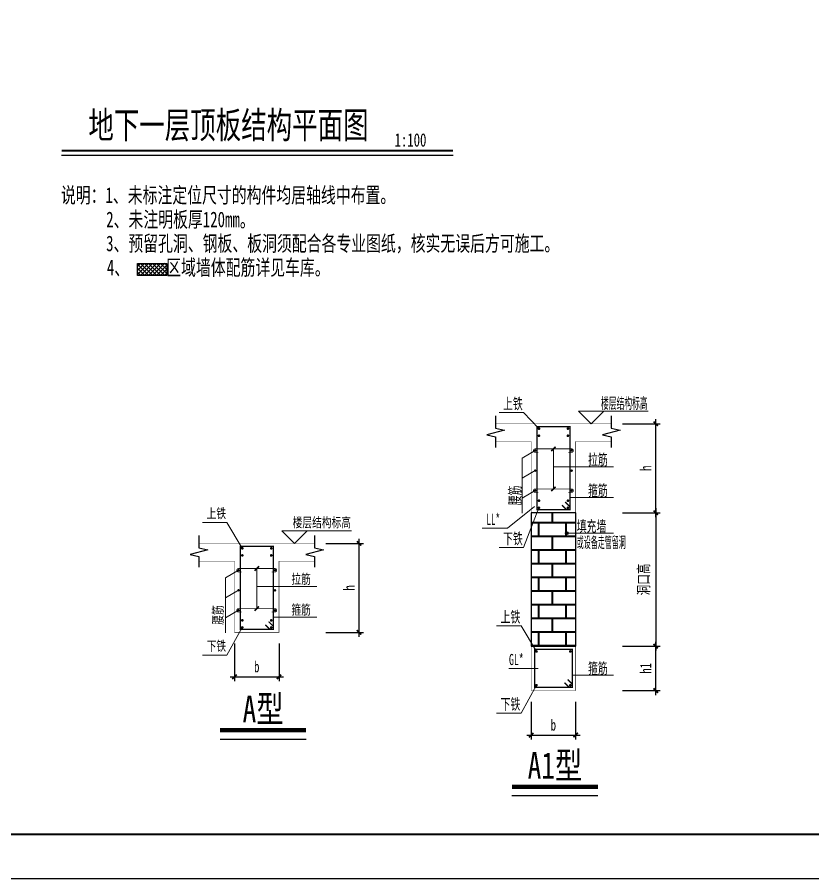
# Model space of a CAD drawing. Extents: x -3200781797 to -8106663, y 494714 to 1244925.
# Drawn here: x -8153632 to -8135740, y 494714 to 514086 of the extents above; entities that cross this region are included whole.
import ezdxf
from ezdxf.enums import TextEntityAlignment as Align
from ezdxf.xclip import XClip

# ---------------------------------------------------------------- set-up
doc = ezdxf.new("R2010")
doc.units = 0
doc.header["$LTSCALE"] = 1000
doc.header["$MEASUREMENT"] = 0
doc.header["$XCLIPFRAME"] = 0
doc.linetypes.add('DASH', pattern=[0.35, 0.25, -0.1])
doc.layers.get('Defpoints').update_dxf_attribs({"color": 30, "linetype": 'DASH'})
for name, color, linetype in [('3#4#5#模板$0$BORDER', 7, 'Continuous'), ('3#4#5#模板$0$S-SLAB-TEXT', 120, 'Continuous'), ('DIM', 3, 'Continuous'), ('HATCH', 254, 'Continuous'), ('NUM', 7, 'Continuous'), ('S-ANNO-TABS', 4, 'Continuous'), ('S-ANNO-TEXT', 7, 'Continuous'), ('S-ANNO-THIN', 3, 'Continuous'), ('S-DETL', 4, 'Continuous'), ('S-DETL-DIMS', 7, 'Continuous'), ('S-DETL-SBAR', 6, 'Continuous'), ('S-NUMS', 7, 'Continuous'), ('S-PC-FQ-WYQ', 4, 'Continuous'), ('S-WALL-COLU-HATC', 16, 'Continuous'), ('地库模板$0$HATCH', 254, 'Continuous'), ('地库模板$0$pt墙体$0$WALL', 7, 'Continuous'), ('地库模板$0$墙体$0$墙体$0$墙体$0$A-WALL-CONC', 40, 'Continuous')]:
    doc.layers.add(name, color=color, linetype=linetype)
for name, color, linetype, lineweight in [('S-DETL-TEXT', 7, 'Continuous', 0), ('地库模板$0$S-SLAB-LOWE-HATC', 193, 'Continuous', 18), ('地库模板$0$S-WALL-CCAD-PPW', 80, 'Continuous', 15)]:
    doc.layers.add(name, color=color, linetype=linetype, lineweight=lineweight)
doc.styles.add('-楷体_GB2312', font='', dxfattribs={"width": 0.7})
doc.styles.add('-楷体_GB2312-1.0', font='', dxfattribs={"width": 0.7})
doc.styles.add('TSSD_Dimension', font='', dxfattribs={"width": 0.7})
doc.styles.add('TSSD_Rein', font='tssdeng.shx', dxfattribs={"width": 0.7, "bigfont": 'hztxt.shx'})
doc.styles.add('宋体', font='', dxfattribs={"width": 0.8})
doc.styles.add('楷体', font='', dxfattribs={"width": 0.6})
doc.styles.get('-楷体_GB2312').set_extended_font_data('KaiTi_GB2312')
doc.styles.get('-楷体_GB2312-1.0').set_extended_font_data('KaiTi_GB2312')
doc.styles.get('TSSD_Dimension').set_extended_font_data('KaiTi_GB2312')
doc.styles.get('宋体').set_extended_font_data('SimSun')
doc.styles.get('楷体').set_extended_font_data('KaiTi_GB2312')
doc.dimstyles.new('TSSD_100_100', dxfattribs={"dimtxt": 250, "dimasz": 100, "dimexe": 100, "dimexo": 250, "dimgap": 100, "dimtad": 1, "dimdec": 0, "dimzin": 0, "dimdsep": 46, "dimtxsty": 'TSSD_Dimension', "dimblk": 'ARCHTICK', "dimcen": 0, "dimdle": 100, "dimclrt": 7, "dimadec": 0, "dimazin": 0, "dimtfac": 1, "dimtdec": 0, "dimtix": 1, "dimtmove": 2, "dimatfit": 3, "dimfxl": 1, "dimtolj": 1, "dimtzin": 0, "dimarcsym": 0})
doc.dimstyles.new('TSSD_20_100', dxfattribs={"dimtxt": 250, "dimasz": 100, "dimexe": 100, "dimexo": 250, "dimgap": 100, "dimtad": 1, "dimdec": 0, "dimlfac": 0.2, "dimzin": 0, "dimdsep": 46, "dimtxsty": '楷体', "dimblk": 'ARCHTICK', "dimcen": 0, "dimdle": 100, "dimclrt": 7, "dimadec": 0, "dimazin": 0, "dimtfac": 1, "dimtdec": 0, "dimtix": 1, "dimtmove": 2, "dimatfit": 3, "dimfxl": 1, "dimtolj": 1, "dimtzin": 0, "dimarcsym": 0})

# ---------------------------------------------------------------- blocks, each defined once
blk = doc.blocks.new('_ArchTick')
at = {"color": 0, "linetype": 'ByBlock', "const_width": 0.4}
blk.add_lwpolyline([(-0.5, -0.5), (0.5, 0.5)], dxfattribs=at)
blk = doc.blocks.new('*D1465')
at = {"layer": 'Defpoints', "color": 0, "transparency": 16777216}
for p in [(236242, 294432), (237242, 294432), (237242, 293432)]:
    blk.add_point(p, dxfattribs=at)
at = {"layer": 'S-DETL-TEXT', "color": 0, "lineweight": -2, "transparency": 16777216}
for p, q in [((236242, 294182), (236242, 293332)), ((237242, 294182), (237242, 293332)), ((236142, 293432), (237342, 293432))]:
    blk.add_line(p, q, dxfattribs=at)
at = {"layer": 'S-DETL-TEXT', "color": 0, "lineweight": -2, "transparency": 16777216, "xscale": 100, "yscale": 100, "zscale": 100, "rotation": 180}
blk.add_blockref('_ArchTick', (236242, 293432), dxfattribs=at)
at = {"layer": 'S-DETL-TEXT', "color": 0, "lineweight": -2, "transparency": 16777216, "xscale": 100, "yscale": 100, "zscale": 100}
blk.add_blockref('_ArchTick', (237242, 293432), dxfattribs=at)
at = {"layer": 'S-DETL-TEXT', "color": 7, "transparency": 16777216, "insert": (236742, 293657), "char_height": 250, "attachment_point": 5, "style": 'TSSD_Dimension'}
blk.add_mtext('\\A1;b', dxfattribs=at)
blk = doc.blocks.new('*D1466')
at = {"layer": 'Defpoints', "color": 0, "transparency": 16777216}
for p in [(238042, 297632), (239372, 297632), (238042, 294432)]:
    blk.add_point(p, dxfattribs=at)
at = {"layer": 'S-DETL-DIMS', "color": 0, "lineweight": -2, "transparency": 16777216}
for p, q in [((238292, 297632), (239472, 297632)), ((239372, 294332), (239372, 297732)), ((238292, 294432), (239472, 294432))]:
    blk.add_line(p, q, dxfattribs=at)
at = {"layer": 'S-DETL-DIMS', "color": 0, "lineweight": -2, "transparency": 16777216, "xscale": 100, "yscale": 100, "zscale": 100}
for p, rotation in [((239372, 297632), 90), ((239372, 294432), 270)]:
    blk.add_blockref('_ArchTick', p, dxfattribs=dict(at, rotation=rotation))
at = {"layer": 'S-DETL-DIMS', "color": 7, "transparency": 16777216, "insert": (239147, 296032), "char_height": 250, "attachment_point": 5, "rotation": 90, "style": 'TSSD_Dimension'}
blk.add_mtext('\\A1;h', dxfattribs=at)
blk = doc.blocks.new('*D1467')
at = {"layer": 'Defpoints', "color": 0, "transparency": 16777216}
for p in [(231111, 294432), (232111, 294432), (232111, 293432)]:
    blk.add_point(p, dxfattribs=at)
at = {"layer": 'S-DETL-DIMS', "color": 0, "lineweight": -2, "transparency": 16777216}
for p, q in [((231111, 294182), (231111, 293332)), ((232111, 294182), (232111, 293332)), ((231011, 293432), (232211, 293432))]:
    blk.add_line(p, q, dxfattribs=at)
at = {"layer": 'S-DETL-DIMS', "color": 0, "lineweight": -2, "transparency": 16777216, "xscale": 100, "yscale": 100, "zscale": 100, "rotation": 180}
blk.add_blockref('_ArchTick', (231111, 293432), dxfattribs=at)
at = {"layer": 'S-DETL-DIMS', "color": 0, "lineweight": -2, "transparency": 16777216, "xscale": 100, "yscale": 100, "zscale": 100}
blk.add_blockref('_ArchTick', (232111, 293432), dxfattribs=at)
at = {"layer": 'S-DETL-DIMS', "color": 7, "transparency": 16777216, "insert": (231611, 293657), "char_height": 250, "attachment_point": 5, "style": 'TSSD_Dimension'}
blk.add_mtext('\\A1;b', dxfattribs=at)
blk = doc.blocks.new('*D1461')
at = {"layer": 'Defpoints', "color": 0, "transparency": 16777216}
for p in [(232912, 296432), (233912, 296432), (232912, 294432)]:
    blk.add_point(p, dxfattribs=at)
at = {"layer": 'S-DETL-DIMS', "color": 0, "lineweight": -2, "transparency": 16777216}
for p, q in [((233162, 296432), (234012, 296432)), ((233912, 294332), (233912, 296532)), ((233162, 294432), (234012, 294432))]:
    blk.add_line(p, q, dxfattribs=at)
at = {"layer": 'S-DETL-DIMS', "color": 0, "lineweight": -2, "transparency": 16777216, "xscale": 100, "yscale": 100, "zscale": 100}
for p, rotation in [((233912, 296432), 90), ((233912, 294432), 270)]:
    blk.add_blockref('_ArchTick', p, dxfattribs=dict(at, rotation=rotation))
at = {"layer": 'S-DETL-DIMS', "color": 7, "transparency": 16777216, "insert": (233687, 295432), "char_height": 250, "attachment_point": 5, "rotation": 90, "style": 'TSSD_Dimension'}
blk.add_mtext('\\A1;h', dxfattribs=at)
blk = doc.blocks.new('*D1462')
at = {"layer": 'Defpoints', "color": 0, "transparency": 16777216}
for p in [(241569, 294432), (242569, 294432), (242569, 293432)]:
    blk.add_point(p, dxfattribs=at)
at = {"layer": 'S-DETL-DIMS', "color": 0, "lineweight": -2, "transparency": 16777216}
for p, q in [((241569, 294182), (241569, 293332)), ((242569, 294182), (242569, 293332)), ((241469, 293432), (242669, 293432))]:
    blk.add_line(p, q, dxfattribs=at)
at = {"layer": 'S-DETL-DIMS', "color": 0, "lineweight": -2, "transparency": 16777216, "xscale": 100, "yscale": 100, "zscale": 100, "rotation": 180}
blk.add_blockref('_ArchTick', (241569, 293432), dxfattribs=at)
at = {"layer": 'S-DETL-DIMS', "color": 0, "lineweight": -2, "transparency": 16777216, "xscale": 100, "yscale": 100, "zscale": 100}
blk.add_blockref('_ArchTick', (242569, 293432), dxfattribs=at)
at = {"layer": 'S-DETL-DIMS', "color": 7, "transparency": 16777216, "insert": (242069, 293657), "char_height": 250, "attachment_point": 5, "style": 'TSSD_Dimension'}
blk.add_mtext('\\A1;b', dxfattribs=at)
blk = doc.blocks.new('*D1463')
at = {"layer": 'Defpoints', "color": 0, "transparency": 16777216}
for p in [(243370, 296432), (244370, 296432), (243370, 294432)]:
    blk.add_point(p, dxfattribs=at)
at = {"layer": 'S-DETL-DIMS', "color": 0, "lineweight": -2, "transparency": 16777216}
for p, q in [((243620, 296432), (244470, 296432)), ((244370, 294332), (244370, 296532)), ((243620, 294432), (244470, 294432))]:
    blk.add_line(p, q, dxfattribs=at)
at = {"layer": 'S-DETL-DIMS', "color": 0, "lineweight": -2, "transparency": 16777216, "xscale": 100, "yscale": 100, "zscale": 100}
for p, rotation in [((244370, 296432), 90), ((244370, 294432), 270)]:
    blk.add_blockref('_ArchTick', p, dxfattribs=dict(at, rotation=rotation))
at = {"layer": 'S-DETL-DIMS', "color": 7, "transparency": 16777216, "insert": (244145, 295432), "char_height": 250, "attachment_point": 5, "rotation": 90, "style": 'TSSD_Dimension'}
blk.add_mtext('\\A1;h', dxfattribs=at)
blk = doc.blocks.new('*D1464')
at = {"layer": 'Defpoints', "color": 0, "transparency": 16777216}
for p in [(242569, 298832), (244370, 298832), (243370, 296432)]:
    blk.add_point(p, dxfattribs=at)
at = {"layer": 'DIM', "color": 0, "lineweight": -2, "transparency": 16777216}
for p, q in [((244370, 296332), (244370, 298932)), ((242819, 298832), (244470, 298832)), ((243620, 296432), (244470, 296432))]:
    blk.add_line(p, q, dxfattribs=at)
at = {"layer": 'DIM', "color": 0, "lineweight": -2, "transparency": 16777216, "xscale": 100, "yscale": 100, "zscale": 100}
for p, rotation in [((244370, 298832), 90), ((244370, 296432), 270)]:
    blk.add_blockref('_ArchTick', p, dxfattribs=dict(at, rotation=rotation))
at = {"layer": 'DIM', "color": 7, "transparency": 16777216, "insert": (244102, 297632), "char_height": 250, "attachment_point": 5, "rotation": 90, "style": 'TSSD_Dimension'}
blk.add_mtext('\\A1;建筑窗台', dxfattribs=at)
blk = doc.blocks.new('A$C60D2427A')
at = {"layer": 'S-ANNO-THIN'}
h = blk.add_hatch(color=256, dxfattribs=at)
edge = h.paths.add_edge_path()
edge.add_arc((0, 0), 30, 0, 360)
blk.add_circle((0, 0), 30, dxfattribs=at)
blk = doc.blocks.new('*D663')
at = {"layer": 'Defpoints', "color": 0, "transparency": 16777216}
for p in [(-8298468, 476221), (-8298468, 473221), (-8297468, 473221)]:
    blk.add_point(p, dxfattribs=at)
at = {"layer": 'S-DETL-DIMS', "color": 0, "lineweight": -2, "transparency": 16777216}
for p, q in [((-8298218, 476221), (-8297368, 476221)), ((-8297468, 476321), (-8297468, 473121)), ((-8298218, 473221), (-8297368, 473221))]:
    blk.add_line(p, q, dxfattribs=at)
at = {"layer": 'S-DETL-DIMS', "color": 0, "lineweight": -2, "transparency": 16777216, "xscale": 100, "yscale": 100, "zscale": 100}
for p, rotation in [((-8297468, 476221), 90), ((-8297468, 473221), 270)]:
    blk.add_blockref('_ArchTick', p, dxfattribs=dict(at, rotation=rotation))
at = {"layer": 'S-DETL-DIMS', "color": 7, "transparency": 16777216, "insert": (-8297728, 474721), "char_height": 250, "attachment_point": 5, "rotation": 90, "style": 'TSSD_Dimension'}
blk.add_mtext('\\A1;洞口高', dxfattribs=at)
blk = doc.blocks.new('*D660')
at = {"layer": 'Defpoints', "color": 0, "transparency": 16777216}
for p in [(-8298468, 478222), (-8297468, 478222), (-8298468, 476221)]:
    blk.add_point(p, dxfattribs=at)
at = {"layer": 'S-DETL-DIMS', "color": 0, "lineweight": -2, "transparency": 16777216}
for p, q in [((-8297468, 476121), (-8297468, 478322)), ((-8298218, 478222), (-8297368, 478222)), ((-8298218, 476221), (-8297368, 476221))]:
    blk.add_line(p, q, dxfattribs=at)
at = {"layer": 'S-DETL-DIMS', "color": 0, "lineweight": -2, "transparency": 16777216, "xscale": 100, "yscale": 100, "zscale": 100}
for p, rotation in [((-8297468, 478222), 90), ((-8297468, 476221), 270)]:
    blk.add_blockref('_ArchTick', p, dxfattribs=dict(at, rotation=rotation))
at = {"layer": 'S-DETL-DIMS', "color": 7, "transparency": 16777216, "insert": (-8297693, 477221), "char_height": 250, "attachment_point": 5, "rotation": 90, "style": 'TSSD_Dimension'}
blk.add_mtext('\\A1;h', dxfattribs=at)
blk = doc.blocks.new('*D661')
at = {"layer": 'Defpoints', "color": 0, "transparency": 16777216}
for p in [(-8300269, 472221), (-8299269, 472221), (-8299269, 471221)]:
    blk.add_point(p, dxfattribs=at)
at = {"layer": 'S-DETL-DIMS', "color": 0, "lineweight": -2, "transparency": 16777216}
for p, q in [((-8300269, 471971), (-8300269, 471121)), ((-8299269, 471971), (-8299269, 471121)), ((-8300369, 471221), (-8299169, 471221))]:
    blk.add_line(p, q, dxfattribs=at)
at = {"layer": 'S-DETL-DIMS', "color": 0, "lineweight": -2, "transparency": 16777216, "xscale": 100, "yscale": 100, "zscale": 100, "rotation": 180}
blk.add_blockref('_ArchTick', (-8300269, 471221), dxfattribs=at)
at = {"layer": 'S-DETL-DIMS', "color": 0, "lineweight": -2, "transparency": 16777216, "xscale": 100, "yscale": 100, "zscale": 100}
blk.add_blockref('_ArchTick', (-8299269, 471221), dxfattribs=at)
at = {"layer": 'S-DETL-DIMS', "color": 7, "transparency": 16777216, "insert": (-8299769, 471446), "char_height": 250, "attachment_point": 5, "style": 'TSSD_Dimension'}
blk.add_mtext('\\A1;b', dxfattribs=at)
blk = doc.blocks.new('*D662')
at = {"layer": 'Defpoints', "color": 0, "transparency": 16777216}
for p in [(-8298468, 473221), (-8297468, 473221), (-8298468, 472221)]:
    blk.add_point(p, dxfattribs=at)
at = {"layer": 'S-DETL-DIMS', "color": 0, "lineweight": -2, "transparency": 16777216}
for p, q in [((-8297468, 472121), (-8297468, 473321)), ((-8298218, 473221), (-8297368, 473221)), ((-8298218, 472221), (-8297368, 472221))]:
    blk.add_line(p, q, dxfattribs=at)
at = {"layer": 'S-DETL-DIMS', "color": 0, "lineweight": -2, "transparency": 16777216, "xscale": 100, "yscale": 100, "zscale": 100}
for p, rotation in [((-8297468, 473221), 90), ((-8297468, 472221), 270)]:
    blk.add_blockref('_ArchTick', p, dxfattribs=dict(at, rotation=rotation))
at = {"layer": 'S-DETL-DIMS', "color": 7, "transparency": 16777216, "insert": (-8297693, 472721), "char_height": 250, "attachment_point": 5, "rotation": 90, "style": 'TSSD_Dimension'}
blk.add_mtext('\\A1;h1', dxfattribs=at)
blk = doc.blocks.new('地库模板$0$B1墙')
at = {"layer": '地库模板$0$S-SLAB-LOWE-HATC'}
h = blk.add_hatch(dxfattribs=at)
h.set_pattern_fill('HEX', color=256, scale=150)
h.set_pattern_definition([(0, (4200.1, -94190.1), (0, 824.889), [476.25, -952.5]), (120, (4200.1, -94190.1), (-714.375, -412.4445), [476.25, -952.5]), (60, (4676.3, -94190.1), (-714.375, 412.4445), [476.25, -952.5])])
h.paths.add_polyline_path([(83900, -73090), (83900, -60590), (76700, -60590), (76700, -57940), (69050, -57940), (69050, -60590), (62250, -60590), (62250, -62540), (60050, -62540), (60050, -67090), (59250, -67090), (59250, -68790), (57451, -68790), (57450, -70791), (46250, -70791), (46250, -67691), (43600, -67691), (43600, -70791), (28300, -70791), (28300, -67691), (25650, -67691), (25650, -70790), (14950, -70790), (14950, -64040), (12951, -64040), (12951, -62190), (11300, -62190), (11300, -60390), (6300, -60390), (6300, -63490), (4200, -63490), (4200, -94190), (30500, -94190), (30500, -87190), (58400, -87189), (58400, -85990), (61200, -85990), (61200, -82790), (70400, -82790), (70400, -82190), (73800, -82190), (73800, -82790), (82300, -82790), (82300, -96450), (107150, -96450), (107150, -89500), (149100, -89500), (149100, -74390), (147500, -74390), (147500, -72590), (147250, -72590), (147250, -70790), (136500, -70790), (136500, -69290), (133850, -69290), (133850, -70790), (126000, -70790), (126000, -73090), (118150, -73090), (118150, -69990), (115500, -69990), (115500, -73090), (97250, -73090), (97250, -69990), (94600, -69990), (94600, -73090)])
at = {"layer": '地库模板$0$S-WALL-CCAD-PPW'}
h = blk.add_hatch(dxfattribs=at)
h.set_pattern_fill('ANSI37', color=256, scale=50, style=0)
h.set_pattern_definition([(45, (-525585599.63, -299565550.96), (-112.253201513, 112.253201513), []), (135, (-525585599.63, -299565550.96), (-112.253201513, -112.253201513), [])])
h.paths.add_polyline_path([(30500, -87190), (30500, -94190), (4200, -94190), (4200, -63490), (3900, -63490), (3900, -94490), (30800, -94490), (30800, -87490), (58400, -87490), (58400, -87190)])
at = {"layer": '地库模板$0$S-SLAB-LOWE-HATC', "const_width": 0.5}
blk.add_lwpolyline([(58400, -87189), (30500, -87190), (30500, -94190), (4200, -94190), (4200, -63490), (6300, -63490), (6300, -60390), (11300, -60390), (11300, -62190), (12951, -62190), (12951, -64040), (14950, -64040), (14950, -70790), (25650, -70790), (25650, -67691), (28300, -67691), (28300, -70791), (43600, -70791), (43600, -67691), (46250, -67691), (46250, -70791), (57450, -70791)], dxfattribs=at)
at = {"layer": '地库模板$0$S-WALL-CCAD-PPW', "const_width": 0.25}
blk.add_lwpolyline([(4200, -63490), (3900, -63490), (3900, -94490), (30800, -94490), (30800, -87490), (58400, -87490), (58400, -87190), (30500, -87190), (30500, -94190), (4200, -94190)], close=True, dxfattribs=at)
blk = doc.blocks.new('地库模板')
at = {"layer": '地库模板$0$HATCH'}
h = blk.add_hatch(dxfattribs=at)
h.set_pattern_fill('METAL', color=256, scale=500, style=0)
h.set_pattern_definition([(45, (0, 0), (-1414.2135624, 1414.2135624), [])])
h.paths.add_polyline_path([(525942550, 299507560), (525942550, 299505261), (525942250, 299505261), (525942250, 299495060), (525932150, 299495060), (525932150, 299498160), (525928900, 299498160), (525928900, 299495060), (525914200, 299495060), (525914200, 299495060), (525914200, 299498160), (525910950, 299498160), (525910950, 299495060), (525910950, 299495060), (525900850, 299495060), (525900850, 299505461), (525900550, 299505461), (525900550, 299469960), (525946800, 299469960), (525946800, 299472910), (525944000, 299472910), (525944000, 299478061), (525944300, 299478061), (525944300, 299479261), (525947100, 299479261), (525947100, 299482461), (525956400, 299482461), (525956400, 299482861), (525959000, 299482861), (525959000, 299482461), (525967600, 299482461), (525967600, 299469960), (526035000, 299469960), (526035000, 299507261), (526032801, 299507246), (526032801, 299495045), (526022400, 299495060), (526022400, 299496561), (526019150, 299496561), (526019150, 299495060), (526011300, 299495060), (526011300, 299492811), (526004050, 299492811), (526004050, 299495861), (526000800, 299495861), (526000800, 299492761), (525983150, 299492761), (525983150, 299495861), (525979900, 299495861), (525979900, 299492761), (525969800, 299492761), (525969800, 299505261), (525978150, 299505262), (525978150, 299510211), (525981250, 299510211), (525981250, 299505261), (525999050, 299505261), (525999050, 299510211), (526002150, 299510211), (526002150, 299505261), (526012400, 299505261), (526012400, 299507561), (526021100, 299507561), (526021100, 299510450), (526021100, 299510656), (526021100, 299510660), (526021100, 299511211), (526022650, 299511211), (526024150, 299511211), (526024150, 299507801), (526024150, 299507801), (526024150, 299507562), (526035000, 299507461), (526032800, 299558251), (526012200, 299558251), (526012200, 299560451), (525961900, 299560451), (525961900, 299574951), (525946350, 299574951), (525946350, 299560451), (525900550, 299560451), (525900550, 299507560), (525909100, 299507561), (525909100, 299510610), (525912950, 299510610), (525912950, 299507560), (525930150, 299507560), (525930150, 299510610), (525933950, 299510610), (525933950, 299507560)])
at = {"layer": '地库模板$0$pt墙体$0$WALL', "const_width": 0.25}
blk.add_lwpolyline([(525900550, 299560451), (525900550, 299469960), (525946800, 299469960), (525967600, 299469960), (526035000, 299469960), (526035000, 299558806), (526032800, 299572451)], dxfattribs=at)
at = {"layer": '地库模板$0$墙体$0$墙体$0$墙体$0$A-WALL-CONC'}
blk.add_blockref('地库模板$0$B1墙', (525885600, 299565551), dxfattribs=at)
blk = doc.blocks.new('剪力墙连梁类型')
h = blk.add_hatch()
h.set_pattern_fill('钢筋混凝土', color=256, scale=100, style=0)
h.set_pattern_definition([(45, (-14862.74, 1e-09), (-176.7767, 176.7767), []), (50, (-14862.74, 1e-09), (717.2602, -62.7521), [75, -825]), (355, (-14862.74, 1e-09), (-138.7513, 752.1921), [60, -660]), (100.4514, (-14803, -5.2), (578.5094, 689.4395), [63.7402, -701.1421]), (46.1842, (-14862.7, 200), (1067.241, -165.519), [112.5, -1237.5]), (96.6356, (-14773.8, 186.2), (934.6627, 974.118), [95.6103, -1051.713]), (351.1842, (-14862.7, 200), (934.662, 974.1186), [90, -990]), (21, (-14762.74, 150), (596.90705, -402.6189), [75, -825]), (326, (-14762.74, 150), (243.3153, 725.15), [60, -660]), (71.4514, (-14713, 116.45), (840.2226, 322.5305), [63.7402, -701.1421]), (37.5, (-14862.74, 1e-09), (12.15986, 332.89385), [0, -652, 0, -670, 0, -662.5]), (7.5, (-14862.74, 1e-09), (263.06954, 394.4117), [0, -382, 0, -637, 0, -252.5]), (327.5, (-15085.74, 1e-09), (533.82244, -22.55487), [0, -250, 0, -780, 0, -1035]), (317.5, (-15185.74, 1e-09), (583.18617, 100.105), [0, -325, 0, -518, 0, -735])])
h.paths.add_polyline_path([(241568.9, 296431.9), (242569.2, 296431.9), (242569.2, 298831.6), (241568.9, 298831.6)])
at = {"layer": 'S-ANNO-TEXT', "linetype": 'Continuous', "const_width": 100}
for points in [[(230786.9, 292231.1), (232718.3, 292231.1)], [(235925.8, 292231.1), (237912.3, 292231.1)], [(241304.7, 292231.1), (243236, 292231.1)]]:
    blk.add_lwpolyline(points, dxfattribs=at)
at = {"layer": 'S-ANNO-TEXT', "linetype": 'Continuous'}
for points in [[(230786.9, 292031.1), (232718.3, 292031.1)], [(235925.8, 292031.1), (237912.3, 292031.1)], [(241304.7, 292031.1), (243236, 292031.1)]]:
    blk.add_lwpolyline(points, dxfattribs=at)
at = {"layer": 'S-DETL', "color": 30, "const_width": 10}
for points in [[(242569.2, 296431.9), (242569.2, 298831.6), (241568.9, 298831.6), (241568.9, 296431.9)], [(238042.2, 296431.9), (237241.9, 296431.9), (237241.9, 297631.8), (236241.6, 297631.8), (236241.6, 296431.9), (235441.3, 296431.9)], [(232911.5, 296431.9), (230310.5, 296431.9), (230310.5, 296431.9), (230310.5, 296431.9)], [(241568.9, 296431.9), (240768.5, 296431.9), (240768.5, 296431.9), (240768.5, 296431.9)], [(243369.5, 296431.9), (242569.2, 296431.9)], [(232911.5, 296031.9), (232111.2, 296031.9), (232111.2, 294431.6), (231110.9, 294431.6), (231110.9, 296031.9), (231110.9, 296031.9), (231110.9, 296031.9), (231110.9, 296031.9), (230310.5, 296031.9)], [(235441.3, 296031.9), (236241.6, 296031.9), (236241.6, 294431.6), (237241.9, 294431.6), (237241.9, 296031.9), (238042.2, 296031.9)], [(243369.5, 296031.9), (242569.2, 296031.9), (242569.2, 294431.6), (241568.9, 294431.6), (241568.9, 296031.9), (241568.9, 296031.9), (241568.9, 296031.9), (241568.9, 296031.9), (240768.5, 296031.9)]]:
    blk.add_lwpolyline(points, dxfattribs=at)
at = {"layer": 'S-DETL', "linetype": 'DASH', "ltscale": 0.5}
for points in [[(241568.9, 296431.9), (242569.2, 296431.9), (242569.2, 298831.6), (241568.9, 298831.6)], [(242569.2, 294431.6), (241568.9, 294431.6), (241568.9, 296431.9), (242569.2, 296431.9)]]:
    blk.add_lwpolyline(points, close=True, dxfattribs=at)
at = {"layer": 'S-DETL'}
for points in [[(230310.5, 296611), (230310.5, 296336), (230510.5, 296286), (230110.5, 296186), (230310.5, 296136), (230310.5, 295895.4)], [(232911.5, 296611), (232911.5, 296336), (233111.5, 296286), (232711.5, 296186), (232911.5, 296136), (232911.5, 295895.4)], [(235441.3, 296611), (235441.3, 296336), (235641.3, 296286), (235241.3, 296186), (235441.3, 296136), (235441.3, 295895.4)], [(238042.2, 296611), (238042.2, 296336), (238242.2, 296286), (237842.2, 296186), (238042.2, 296136), (238042.2, 295895.4)], [(240768.5, 296611), (240768.5, 296336), (240968.5, 296286), (240568.5, 296186), (240768.5, 296136), (240768.5, 295895.4)], [(243369.5, 296611), (243369.5, 296336), (243569.5, 296286), (243169.5, 296186), (243369.5, 296136), (243369.5, 295895.4)]]:
    blk.add_lwpolyline(points, dxfattribs=at)
at = {"layer": 'S-DETL-SBAR'}
blk.add_lwpolyline([(241791.5, 295658.9, 30, 30, 0), (241698.9, 295566.3, 30, 30, 0), (241698.9, 298766.6, 30, 30, 0), (242439.2, 298766.6, 30, 30, 0), (242439.2, 295566.3, 30, 30, 0), (242346.6, 295658.9, 0, 0, 0)], format="xyseb", dxfattribs=at)
at = {"layer": 'S-DETL-SBAR', "const_width": 30}
for points in [[(241728.3, 298721.6, -1), (241758.3, 298721.6, -1)], [(242379.2, 298721.6, 1), (242409.2, 298721.6, 1)], [(241728.3, 297971.6, -1), (241758.3, 297971.6, -1)], [(242379.2, 297971.6, 1), (242409.2, 297971.6, 1)], [(236401, 297521.8, -1), (236431, 297521.8, -1)], [(236401, 297361.8, -1), (236431, 297361.8, -1)], [(237051.9, 297521.8, 1), (237081.9, 297521.8, 1)], [(237051.9, 297361.8, 1), (237081.9, 297361.8, 1)], [(241728.3, 297371.6, -1), (241758.3, 297371.6, -1)], [(242379.2, 297371.6, 1), (242409.2, 297371.6, 1)], [(236319, 296927.9, 1), (236344, 296927.9, 1)], [(237164.5, 296927.9, -1), (237139.5, 296927.9, -1)], [(236319, 296427.9, 1), (236344, 296427.9, 1)], [(237164.5, 296427.9, -1), (237139.5, 296427.9, -1)], [(231270.3, 296321.9, -1), (231300.3, 296321.9, -1)], [(231921.2, 296321.9, 1), (231951.2, 296321.9, 1)], [(241728.3, 296321.9, -1), (241758.3, 296321.9, -1)], [(242379.2, 296321.9, 1), (242409.2, 296321.9, 1)], [(231270.3, 296161.9, -1), (231300.3, 296161.9, -1)], [(231921.2, 296161.9, 1), (231951.2, 296161.9, 1)], [(241728.3, 296161.9, -1), (241758.3, 296161.9, -1)], [(242379.2, 296161.9, 1), (242409.2, 296161.9, 1)], [(231188.3, 295827.9, 1), (231213.3, 295827.9, 1)], [(232033.8, 295827.9, -1), (232008.8, 295827.9, -1)], [(236319, 295927.9, 1), (236344, 295927.9, 1)], [(237164.5, 295927.9, -1), (237139.5, 295927.9, -1)], [(241646.3, 295827.9, 1), (241671.3, 295827.9, 1)], [(242491.8, 295827.9, -1), (242466.8, 295827.9, -1)], [(236319, 295427.9, 1), (236344, 295427.9, 1)], [(237164.5, 295427.9, -1), (237139.5, 295427.9, -1)], [(231188.3, 295377.9, 1), (231213.3, 295377.9, 1)], [(232033.8, 295377.9, -1), (232008.8, 295377.9, -1)], [(241646.3, 295377.9, 1), (241671.3, 295377.9, 1)], [(242491.8, 295377.9, -1), (242466.8, 295377.9, -1)], [(231188.3, 294927.9, 1), (231213.3, 294927.9, 1)], [(232033.8, 294927.9, -1), (232008.8, 294927.9, -1)], [(236319, 294927.9, 1), (236344, 294927.9, 1)], [(237164.5, 294927.9, -1), (237139.5, 294927.9, -1)], [(241646.3, 294927.9, 1), (241671.3, 294927.9, 1)], [(242491.8, 294927.9, -1), (242466.8, 294927.9, -1)], [(231270.3, 294701.6, 1), (231300.3, 294701.6, 1)], [(231921.2, 294701.6, -1), (231951.2, 294701.6, -1)], [(236401, 294701.6, 1), (236431, 294701.6, 1)], [(237051.9, 294701.6, -1), (237081.9, 294701.6, -1)], [(241728.3, 294701.6, 1), (241758.3, 294701.6, 1)], [(242379.2, 294701.6, -1), (242409.2, 294701.6, -1)], [(231270.3, 294541.6, 1), (231300.3, 294541.6, 1)], [(231921.2, 294541.6, -1), (231951.2, 294541.6, -1)], [(236401, 294541.6, 1), (236431, 294541.6, 1)], [(237051.9, 294541.6, -1), (237081.9, 294541.6, -1)], [(241728.3, 294541.6, 1), (241758.3, 294541.6, 1)], [(242379.2, 294541.6, -1), (242409.2, 294541.6, -1)]]:
    blk.add_lwpolyline(points, format="xyb", close=True, dxfattribs=at)
for points in [[(236936.1, 297463), (237040.1, 297566.8), (237111.9, 297566.8), (237111.9, 294496.6), (236371.6, 294496.6), (236371.6, 297566.8), (237111.9, 297566.8), (237111.9, 297495), (237008, 297391)], [(231805.4, 294600.5), (231909.4, 294496.6), (231981.2, 294496.6), (231981.2, 296366.9), (231240.9, 296366.9), (231240.9, 294496.6), (231981.2, 294496.6), (231981.2, 294568.5), (231877.3, 294672.4)], [(242263.4, 294600.5), (242367.3, 294496.6), (242439.2, 294496.6), (242439.2, 296366.9), (241698.9, 296366.9), (241698.9, 294496.6), (242439.2, 294496.6), (242439.2, 294568.5), (242335.3, 294672.4)]]:
    blk.add_lwpolyline(points, dxfattribs=at)
at = {"layer": 'S-DETL-SBAR', "const_width": 18}
for points in [[(237080, 296888.9), (237152, 296888.9, 1), (237152, 296966.9), (236331.5, 296966.9, 1), (236331.5, 296888.9), (236403.5, 296888.9)], [(231949.3, 295788.9), (232021.3, 295788.9, 1), (232021.3, 295866.9), (231200.8, 295866.9, 1), (231200.8, 295788.9), (231272.8, 295788.9)], [(237080, 295888.9), (237152, 295888.9, 1), (237152, 295966.9), (236331.5, 295966.9, 1), (236331.5, 295888.9), (236403.5, 295888.9)], [(242407.3, 295788.9), (242479.3, 295788.9, 1), (242479.3, 295866.9), (241658.8, 295866.9, 1), (241658.8, 295788.9), (241730.8, 295788.9)], [(231949.3, 294888.9), (232021.3, 294888.9, 1), (232021.3, 294966.9), (231200.8, 294966.9, 1), (231200.8, 294888.9), (231272.8, 294888.9)], [(237080, 294888.9), (237152, 294888.9, 1), (237152, 294966.9), (236331.5, 294966.9, 1), (236331.5, 294888.9), (236403.5, 294888.9)], [(242407.3, 294888.9), (242479.3, 294888.9, 1), (242479.3, 294966.9), (241658.8, 294966.9, 1), (241658.8, 294888.9), (241730.8, 294888.9)]]:
    blk.add_lwpolyline(points, format="xyb", dxfattribs=at)
at = {"layer": 'S-DETL-TEXT'}
for p, q in [((241743.3, 298721.6), (241743.3, 299124.3)), ((241743.3, 299124.3), (243140.1, 299124.3)), ((242394.2, 298721.6), (242394.2, 299124.3)), ((242439.2, 298417.4), (243614.5, 298417.4)), ((241976.7, 298239.4), (240365.1, 298239.4)), ((241743.3, 297371.6), (242394.2, 297971.6)), ((241743.3, 297971.6), (242394.2, 297371.6)), ((237306.5, 297631.8), (237872.2, 297631.8)), ((242068.8, 297671.6), (243614.5, 297671.6)), ((236041.6, 296760.5), (236331.5, 296927.9)), ((236741.7, 296966.9), (236741.7, 294966.9)), ((236041.6, 296760.5), (236041.6, 294504)), ((236041.6, 296260.5), (236331.5, 296427.9)), ((230910.9, 295660.5), (231200.8, 295827.9)), ((231611, 295866.9), (231611, 294966.9)), ((236041.6, 295760.5), (236331.5, 295927.9)), ((241368.9, 295660.5), (241658.8, 295827.9)), ((242069, 295866.9), (242069, 294966.9)), ((230910.9, 295660.5), (230910.9, 294422)), ((241368.9, 295660.5), (241368.9, 294422)), ((231611, 295466.9), (232963.8, 295466.9)), ((236041.6, 295260.5), (236331.5, 295427.9)), ((236741.7, 295494.4), (238094.5, 295494.4)), ((242069, 295466.9), (243421.8, 295466.9)), ((230910.9, 295210.5), (231200.8, 295377.9)), ((241368.9, 295210.5), (241658.8, 295377.9)), ((230910.9, 294760.5), (231200.8, 294927.9)), ((236041.6, 294760.5), (236331.5, 294927.9)), ((241368.9, 294760.5), (241658.8, 294927.9)), ((231981.2, 294775.9), (232963.8, 294775.9)), ((237111.9, 294723.5), (238094.5, 294723.5)), ((242439.2, 294775.9), (243421.8, 294775.9))]:
    blk.add_line(p, q, dxfattribs=at)
for points in [[(238641, 297914.7), (237306.5, 297914.7), (237589.3, 297631.8), (237872.2, 297914.7)], [(237999.3, 297164.1), (237448.1, 297164.1), (237066.9, 297521.8)], [(230389.1, 296898.9), (230940.3, 296898.9), (231285.3, 296321.9)], [(240847.1, 296898.9), (241398.3, 296898.9), (241743.3, 296321.9)], [(233740.2, 296714.7), (232175.8, 296714.7), (232458.6, 296431.9), (232741.5, 296714.7)], [(238641, 296714.7), (237306.5, 296714.7), (237589.3, 296431.9), (237872.2, 296714.7)], [(244198.2, 296714.7), (242633.8, 296714.7), (242916.6, 296431.9), (243199.5, 296714.7)], [(230389.1, 293917.8), (230940.3, 293917.8), (231285.3, 294541.6)], [(235519.8, 293917.8), (236071, 293917.8), (236416, 294541.6)], [(243343.3, 293989.3), (242792.1, 293989.3), (242394.2, 294541.6)]]:
    blk.add_lwpolyline(points, dxfattribs=at)
at = {"layer": 'S-DETL-DIMS', "xscale": 100, "yscale": 100, "zscale": 100, "rotation": 270}
blk.add_blockref('_ArchTick', (242434.1, 298417.4), dxfattribs=at)
at = {"layer": 'S-DETL-TEXT', "color": 7, "xscale": 100, "yscale": 100, "zscale": 100, "rotation": 180}
for p in [(236741.7, 296966.9), (236741.7, 295966.9), (231611, 295866.9), (242069, 295866.9), (231611, 294966.9), (236741.7, 294966.9), (242069, 294966.9)]:
    blk.add_blockref('_ArchTick', p, dxfattribs=at)
at = {"layer": 'S-ANNO-TEXT', "linetype": 'Continuous', "style": '-楷体_GB2312', "width": 0.75}
for s, p in [('A型', (231752.6, 292231.1)), ('B型', (236886.6, 292231.1)), ('B1型', (242270.3, 292231.1))]:
    blk.add_text(s, height=600, dxfattribs=at).set_placement(p, align=Align.BOTTOM_CENTER)
at = {"layer": 'S-DETL-TEXT', "style": 'TSSD_Rein', "width": 0.7}
for s, p in [('2%%13212', (242441.7, 299124.3)), ('%%1326@150', (242611.3, 298417.4)), ('C30混凝土', (240400.3, 298256.9)), ('连梁中锚固La', (242611.3, 298129)), ('二次浇筑', (240400.3, 297954.5)), ('%%1326@200', (242611.3, 297671.6))]:
    blk.add_text(s, height=250, dxfattribs=at).set_placement(p, align=Align.BOTTOM_LEFT)
for s, p in [('梁顶标高', (238603, 297970)), ('楼层结构标高', (233730.2, 296770)), ('楼层结构标高', (238603, 296770)), ('楼层结构标高', (244188.2, 296770))]:
    blk.add_text(s, height=250, dxfattribs=at).set_placement(p, align=Align.RIGHT)
for s, p in [('上铁', (237999.3, 297164.1, 0)), ('上铁', (230921.4, 296898.9, 0)), ('上铁', (241379.4, 296898.9, 0)), ('下铁', (230921.4, 293917.8, 0)), ('下铁', (236052.1, 293917.8, 0)), ('下铁', (243343.3, 293989.3, 0))]:
    blk.add_text(s, height=250, dxfattribs=at).set_placement(p, align=Align.BOTTOM_RIGHT)
for s, p in [('拉筋', (232388.8, 295498.8)), ('拉筋', (237519.5, 295526.3)), ('拉筋', (242846.8, 295498.8)), ('箍筋', (232388.8, 294807.8)), ('箍筋', (242846.8, 294807.8)), ('箍筋', (237519.5, 294755.4))]:
    blk.add_text(s, height=250, dxfattribs=at).set_placement(p)
for p in [(236001.7, 295123.9), (230871, 295041.8), (241329, 295041.8)]:
    blk.add_text('腰筋', height=250, rotation=90, dxfattribs=at).set_placement(p, align=Align.RIGHT)
at = {"layer": 'DIM'}
dim = blk.add_linear_dim(base=(244369.5, 298831.6), p1=(243369.5, 296431.9), p2=(242569.2, 298831.6), angle=90, text='建筑窗台', dimstyle='TSSD_100_100', dxfattribs=at)
dim.commit()
dim.dimension.update_dxf_attribs({"geometry": '*D1464', "text_midpoint": (244102, 297631.7)})
at = {"layer": 'S-DETL-DIMS'}
for base, p1, p2, picture, middle in [((239372.1, 297631.8), (238042.2, 294431.6), (238042.2, 297631.8), '*D1466', (239147.1, 296031.7)), ((233911.5, 296431.9), (232911.5, 294431.6), (232911.5, 296431.9), '*D1461', (233686.5, 295431.7)), ((244369.5, 296431.9), (243369.5, 294431.6), (243369.5, 296431.9), '*D1463', (244144.5, 295431.7))]:
    dim = blk.add_linear_dim(base=base, p1=p1, p2=p2, angle=90, text='h', dimstyle='TSSD_20_100', override={"dimtxsty": 'TSSD_Dimension'}, dxfattribs=at)
    dim.commit()
    dim.dimension.update_dxf_attribs({"geometry": picture, "text_midpoint": middle})
for base, p1, p2, picture, middle in [((232111.2, 293431.6), (231110.9, 294431.6), (232111.2, 294431.6), '*D1467', (231611, 293656.6)), ((242569.2, 293431.6), (241568.9, 294431.6), (242569.2, 294431.6), '*D1462', (242069, 293656.6))]:
    dim = blk.add_linear_dim(base=base, p1=p1, p2=p2, text='b', dimstyle='TSSD_20_100', override={"dimtxsty": 'TSSD_Dimension'}, dxfattribs=at)
    dim.commit()
    dim.dimension.update_dxf_attribs({"geometry": picture, "text_midpoint": middle})
at = {"layer": 'S-DETL-TEXT'}
dim = blk.add_linear_dim(base=(237241.9, 293431.6), p1=(236241.6, 294431.6), p2=(237241.9, 294431.6), text='b', dimstyle='TSSD_20_100', override={"dimtxsty": 'TSSD_Dimension'}, dxfattribs=at)
dim.commit()
dim.dimension.update_dxf_attribs({"geometry": '*D1465', "text_midpoint": (236741.7, 293656.6)})
blk = doc.blocks.new('a11')
at = {"layer": 'S-WALL-COLU-HATC'}
h = blk.add_hatch(dxfattribs=at)
h.set_pattern_fill('AR-B816C', color=256, scale=250, style=0)
h.set_pattern_definition([(0, (-8530700.5, 177789.7), (307.11547, 307.11547), [599.8349, -14.39602]), (0, (-8531007.6, 177804.08), (307.11547, 307.11547), [599.8349, -14.39602]), (90, (-8530700.5, 177789.7), (-307.11547, 307.11547), [-321.51147, 292.71943]), (90, (-8530714.88, 177789.7), (-307.11547, 307.11547), [-321.51147, 292.71943])])
h.paths.add_polyline_path([(-8300268.9, 473221.3), (-8299268.5, 473221.3), (-8299268.5, 476221.3), (-8300268.9, 476221.3)])
at = {"layer": 'S-ANNO-TEXT', "linetype": 'Continuous', "const_width": 100}
blk.add_lwpolyline([(-8300700.9, 470059), (-8298769.6, 470059)], dxfattribs=at)
at = {"layer": 'S-ANNO-TEXT', "linetype": 'Continuous'}
blk.add_lwpolyline([(-8300700.9, 469859), (-8298769.6, 469859)], dxfattribs=at)
at = {"layer": 'S-DETL'}
for points in [[(-8301069.2, 478400.6), (-8301069.2, 478125.6), (-8300869.2, 478075.6), (-8301269.2, 477975.6), (-8301069.2, 477925.6), (-8301069.2, 477685.1)], [(-8298468.2, 478400.6), (-8298468.2, 478125.6), (-8298268.2, 478075.6), (-8298668.2, 477975.6), (-8298468.2, 477925.6), (-8298468.2, 477685.1)]]:
    blk.add_lwpolyline(points, dxfattribs=at)
at = {"layer": 'S-DETL', "color": 30, "const_width": 10}
for points in [[(-8298468.2, 478221.6), (-8301069.2, 478221.6), (-8301069.2, 478221.6), (-8301069.2, 478221.6)], [(-8298468.2, 477821.6), (-8299268.5, 477821.6), (-8299268.5, 476221.3), (-8300268.9, 476221.3), (-8300268.9, 477821.6), (-8300268.9, 477821.6), (-8300268.9, 477821.6), (-8300268.9, 477821.6), (-8301069.2, 477821.6)]]:
    blk.add_lwpolyline(points, dxfattribs=at)
at = {"layer": 'S-DETL'}
blk.add_lwpolyline([(-8300268.9, 473221.3), (-8299268.5, 473221.3), (-8299268.5, 476221.3), (-8300268.9, 476221.3)], close=True, dxfattribs=at)
at = {"layer": 'S-DETL', "color": 30, "const_width": 10}
blk.add_lwpolyline([(-8300268.9, 472221.3), (-8299268.5, 472221.3), (-8299268.5, 473221.3), (-8300268.9, 473221.3)], close=True, dxfattribs=at)
at = {"layer": 'S-DETL-SBAR', "const_width": 30}
for points in [[(-8299574.4, 476390.2), (-8299470.4, 476286.3), (-8299398.5, 476286.3), (-8299398.5, 478156.6), (-8300138.9, 478156.6), (-8300138.9, 476286.3), (-8299398.5, 476286.3), (-8299398.5, 476358.1), (-8299502.4, 476462.1)], [(-8299519.4, 472400.2), (-8299415.4, 472296.3), (-8299343.5, 472296.3), (-8299343.5, 473146.3), (-8300193.9, 473146.3), (-8300193.9, 472296.3), (-8299343.5, 472296.3), (-8299343.5, 472368.1), (-8299447.4, 472472.1)]]:
    blk.add_lwpolyline(points, dxfattribs=at)
for points in [[(-8300109.4, 478111.5, -1), (-8300079.4, 478111.5, -1)], [(-8299458.5, 478111.6, 1), (-8299428.5, 478111.6, 1)], [(-8300109.4, 477951.5, -1), (-8300079.4, 477951.5, -1)], [(-8299458.5, 477951.6, 1), (-8299428.5, 477951.6, 1)], [(-8300191.4, 477617.6, 1), (-8300166.4, 477617.6, 1)], [(-8299346, 477617.6, -1), (-8299371, 477617.6, -1)], [(-8300191.4, 477167.6, 1), (-8300166.4, 477167.6, 1)], [(-8299346, 477167.6, -1), (-8299371, 477167.6, -1)], [(-8300191.4, 476717.6, 1), (-8300166.4, 476717.6, 1)], [(-8299346, 476717.6, -1), (-8299371, 476717.6, -1)], [(-8300109.4, 476491.3, 1), (-8300079.4, 476491.3, 1)], [(-8299458.5, 476491.3, -1), (-8299428.5, 476491.3, -1)], [(-8300109.4, 476331.3, 1), (-8300079.4, 476331.3, 1)], [(-8299458.5, 476331.3, -1), (-8299428.5, 476331.3, -1)], [(-8300164.4, 473101.3, -1), (-8300134.4, 473101.3, -1)], [(-8299403.5, 473101.3, 1), (-8299373.5, 473101.3, 1)], [(-8300164.4, 472341.3, 1), (-8300134.4, 472341.3, 1)], [(-8299403.5, 472341.3, -1), (-8299373.5, 472341.3, -1)]]:
    blk.add_lwpolyline(points, format="xyb", close=True, dxfattribs=at)
at = {"layer": 'S-DETL-SBAR', "const_width": 18}
for points in [[(-8299430.5, 477578.6), (-8299358.5, 477578.6, 1), (-8299358.5, 477656.6), (-8300178.9, 477656.6, 1), (-8300178.9, 477578.6), (-8300106.9, 477578.6)], [(-8299430.5, 476678.6), (-8299358.5, 476678.6, 1), (-8299358.5, 476756.6), (-8300178.9, 476756.6, 1), (-8300178.9, 476678.6), (-8300106.9, 476678.6)]]:
    blk.add_lwpolyline(points, format="xyb", dxfattribs=at)
at = {"layer": 'S-DETL-TEXT'}
for p, q in [((-8300468.9, 477450.2), (-8300178.9, 477617.6)), ((-8299768.7, 477656.6), (-8299768.7, 476756.6)), ((-8300468.9, 477450.2), (-8300468.9, 476211.6)), ((-8300468.9, 477000.2), (-8300178.9, 477167.6)), ((-8299768.7, 477256.6), (-8298415.9, 477256.6)), ((-8300468.9, 476550.2), (-8300178.9, 476717.6)), ((-8299398.5, 476565.6), (-8298415.9, 476565.6)), ((-8299468.7, 475760.6), (-8298415.9, 475760.6)), ((-8299343.5, 472565.6), (-8298415.9, 472565.6))]:
    blk.add_line(p, q, dxfattribs=at)
for points in [[(-8297639.5, 478504.4), (-8299204, 478504.4), (-8298921.1, 478221.6), (-8298638.3, 478504.4)], [(-8300990.7, 478474.4), (-8300439.4, 478474.4), (-8300094.4, 478111.5)], [(-8301369.1, 475872.8), (-8300802.5, 475872.8), (-8300197.8, 476359.6)], [(-8300990.7, 475439.6), (-8300439.4, 475439.6), (-8300094.4, 476331.3)], [(-8301045.7, 473678.3), (-8300494.4, 473678.3), (-8300149.4, 473101.3)], [(-8300108.9, 472721.3), (-8300768.9, 472721.3)], [(-8301045.7, 471717.5), (-8300494.4, 471717.5), (-8300149.4, 472341.3)]]:
    blk.add_lwpolyline(points, dxfattribs=at)
at = {"layer": 'S-ANNO-THIN'}
blk.add_blockref('A$C60D2427A', (-8299468.7, 475760.6), dxfattribs=at)
at = {"layer": 'S-DETL-TEXT', "color": 7, "xscale": 99.99999997671694, "yscale": 99.99999997671694, "zscale": 99.99999997671694, "rotation": 180}
for p in [(-8299768.7, 477656.6), (-8299768.7, 476756.6)]:
    blk.add_blockref('_ArchTick', p, dxfattribs=at)
at = {"layer": 'S-ANNO-TEXT', "linetype": 'Continuous', "style": '-楷体_GB2312', "width": 0.75}
blk.add_text('A1型', height=600, dxfattribs=at).set_placement((-8299735.2, 470059), align=Align.BOTTOM_CENTER)
at = {"layer": 'S-DETL-TEXT', "style": '-楷体_GB2312'}
for s, width, p in [('上铁', 0.65, (-8300458.4, 478474.4, 0)), ('LL*', 0.6, (-8300969.8, 475872.8)), ('下铁', 0.65, (-8300458.4, 475439.6, 0)), ('上铁', 0.65, (-8300513.4, 473678.3, 0)), ('下铁', 0.65, (-8300513.4, 471717.5, 0))]:
    blk.add_text(s, height=250, dxfattribs=dict(at, width=width)).set_placement(p, align=Align.BOTTOM_RIGHT)
at = {"layer": 'S-DETL-TEXT', "style": '-楷体_GB2312', "width": 0.5}
blk.add_text('楼层结构标高', height=250, dxfattribs=at).set_placement((-8297649.5, 478559.7), align=Align.RIGHT)
at = {"layer": 'S-DETL-TEXT', "style": '-楷体_GB2312'}
for s, width, p in [('拉筋', 0.65, (-8298990.9, 477288.5)), ('箍筋', 0.65, (-8298990.9, 476597.5)), ('填充墙', 0.65, (-8299244.9, 475792.5)), ('或设备走管留洞', 0.45, (-8299244.9, 475430.3)), ('箍筋', 0.65, (-8298990.9, 472597.5))]:
    blk.add_text(s, height=250, dxfattribs=dict(at, width=width)).set_placement(p)
at = {"layer": 'S-DETL-TEXT', "style": '-楷体_GB2312', "width": 0.65}
blk.add_text('腰筋', height=250, rotation=90, dxfattribs=at).set_placement((-8300508.7, 476831.5), align=Align.RIGHT)
blk.add_text('GL*', height=250, dxfattribs=at).set_placement((-8300768.9, 472721.3), align=Align.BOTTOM_LEFT)
at = {"layer": 'S-DETL-DIMS'}
for base, p1, p2, angle, text, picture, middle in [((-8297468.2, 478221.6), (-8298468.2, 476221.3), (-8298468.2, 478221.6), 90, 'h', '*D660', (-8297693.2, 477221.4)), ((-8297468.2, 473221.3), (-8298468.2, 476221.3), (-8298468.2, 473221.3), 270, '洞口高', '*D663', (-8297728.4, 474721.3)), ((-8297468.2, 473221.3), (-8298468.2, 472221.3), (-8298468.2, 473221.3), 90, 'h1', '*D662', (-8297693.2, 472721.3))]:
    dim = blk.add_linear_dim(base=base, p1=p1, p2=p2, angle=angle, text=text, dimstyle='TSSD_20_100', override={"dimtxsty": 'TSSD_Dimension'}, dxfattribs=at)
    dim.commit()
    dim.dimension.update_dxf_attribs({"geometry": picture, "text_midpoint": middle})
dim = blk.add_linear_dim(base=(-8299268.5, 471221.3), p1=(-8300268.9, 472221.3), p2=(-8299268.5, 472221.3), text='b', dimstyle='TSSD_20_100', override={"dimtxsty": 'TSSD_Dimension'}, dxfattribs=at)
dim.commit()
dim.dimension.update_dxf_attribs({"geometry": '*D661', "text_midpoint": (-8299768.7, 471446.3)})

msp = doc.modelspace()

# ---------------------------------------------------------------- hatches: boundary and pattern name
at = {"layer": 'HATCH'}
h = msp.add_hatch(dxfattribs=at)
h.set_pattern_fill('HOLE_MATETIEL', color=256, scale=20, style=0)
h.set_pattern_definition([(45, (135898.245, 44.55), (-44.9012806, 44.9012806), []), (135, (135898.245, 44.55), (-44.9012806, -44.9012806), [])])
h.paths.add_polyline_path([(-8150268.5, 508277.3), (-8150268.5, 508550.5), (-8150930.5, 508550.5), (-8150930.5, 508277.3)])

# ---------------------------------------------------------------- linework, layer by layer
at = {"layer": '3#4#5#模板$0$BORDER'}
msp.add_lwpolyline([(-8190763.2, 494714.2), (-8190763.2, 554114.2), (-8106663.2, 554114.2), (-8106663.2, 494714.2)], close=True, dxfattribs=at)
at = {"layer": '3#4#5#模板$0$BORDER', "const_width": 50}
msp.add_lwpolyline([(-8188263.2, 495714.2), (-8188263.2, 553114.2), (-8107663.2, 553114.2), (-8107663.2, 495714.2)], close=True, dxfattribs=at)
at = {"layer": 'NUM', "const_width": 50}
msp.add_lwpolyline([(-8152633.7, 511087.2), (-8143829.1, 511087.2)], dxfattribs=at)
at = {"layer": 'NUM'}
msp.add_lwpolyline([(-8152633.7, 510987.2), (-8143829.1, 510987.2)], dxfattribs=at)
at = {"layer": 'S-PC-FQ-WYQ'}
msp.add_lwpolyline([(-8150930.5, 508550.5), (-8150268.5, 508550.5), (-8150268.5, 508277.3), (-8150930.5, 508277.3)], close=True, dxfattribs=at)

# ---------------------------------------------------------------- block references
at = {"layer": '3#4#5#模板$0$S-SLAB-TEXT'}
ref = msp.add_blockref('地库模板', (-534071350.1, -298974120.7), dxfattribs=at)
XClip(ref).set_block_clipping_path([(525899461.1018211246, 299493622.6433330774), (525943879.1367251873, 299511172.5628080368)])
at = {"layer": 'S-ANNO-TABS'}
ref = msp.add_blockref('剪力墙连梁类型', (-8379855.6, 205822.8), dxfattribs=at)
XClip(ref).set_block_clipping_path([(229753.4967567632, 290938.7729935627), (234801.8584569972, 298302.9315426217)])
at = {"layer": 'S-PC-FQ-WYQ'}
msp.add_blockref('a11', (158196.1, 26723.9), dxfattribs=at)

# ---------------------------------------------------------------- texts
at = {"layer": 'S-ANNO-TEXT', "linetype": 'Continuous', "width": 0.7}
for s, height, style, p in [('1:100', 300, '宋体', (-8145144.4, 511087.2)), ('说明：1、未标注定位尺寸的构件均居轴线中布置。', 350, '-楷体_GB2312-1.0', (-8152649.4, 509807.4)), ('2、未注明板厚120mm。', 350, '-楷体_GB2312-1.0', (-8151630.8, 509260.7)), ('3、预留孔洞、钢板、板洞须配合各专业图纸，核实无误后方可施工。', 350, '-楷体_GB2312-1.0', (-8151633.6, 508721)), ('4、     区域墙体配筋详见车库。', 350, '-楷体_GB2312-1.0', (-8151616, 508180.2))]:
    msp.add_text(s, height=height, dxfattribs=dict(at, style=style)).set_placement(p, align=Align.BOTTOM_LEFT)
at = {"layer": 'S-NUMS', "style": '楷体', "width": 0.7}
msp.add_text('地下一层顶板结构平面图', height=600, dxfattribs=at).set_placement((-8152032.1, 511183.3), align=Align.BOTTOM_LEFT)

doc.saveas('drawing.dxf')
